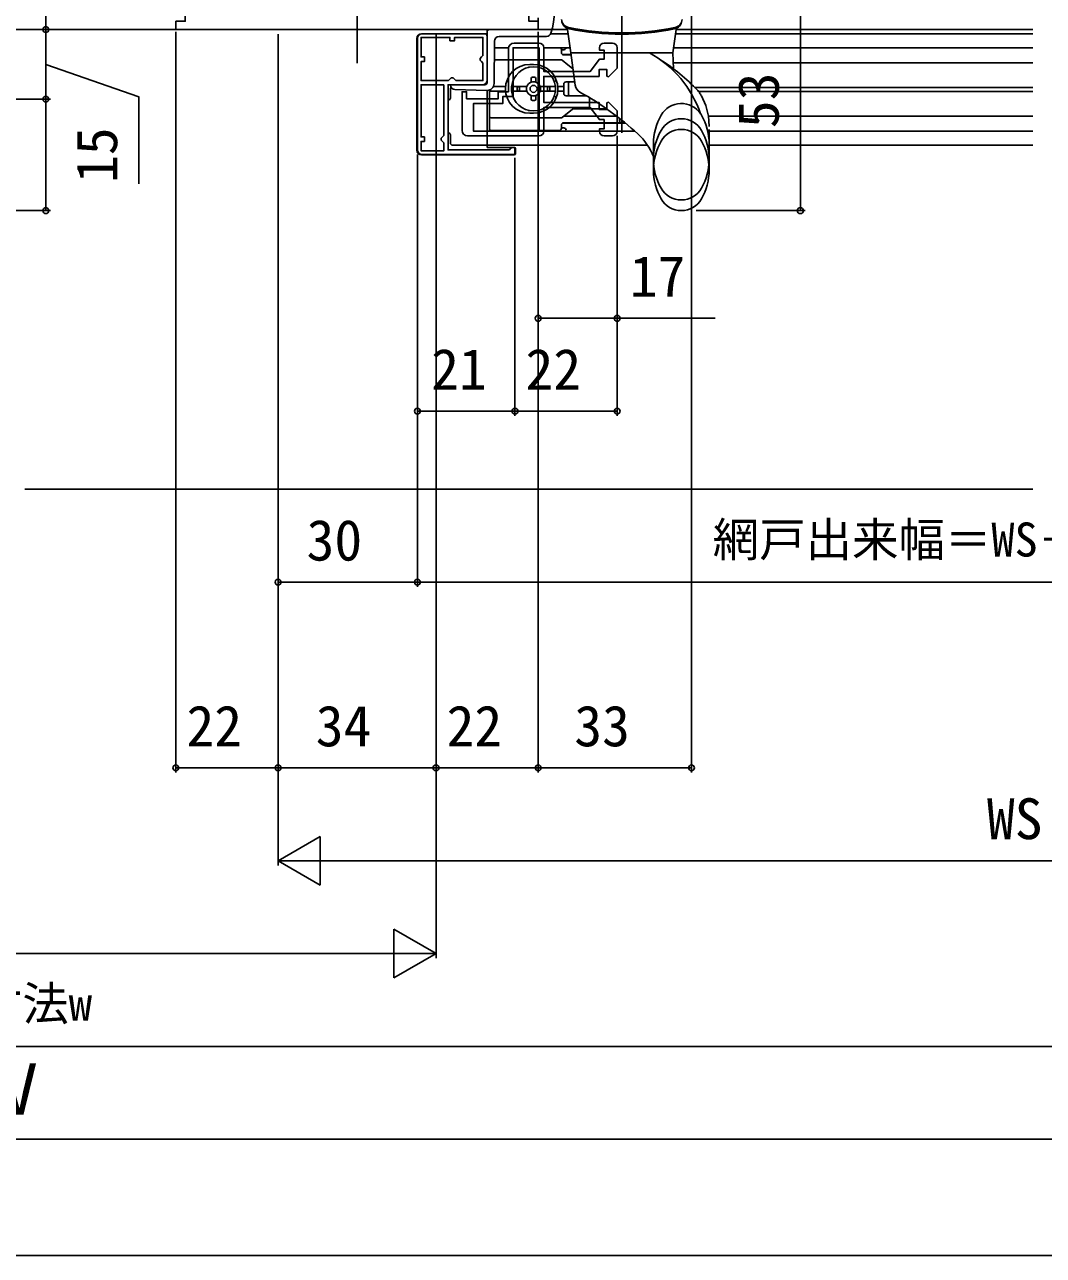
# Model space of a CAD drawing. Units: millimetres, scale not verified. Extents: x -525 to 525, y -783 to 778.
# Drawn here: x 1.4 to 220.8, y -782.7 to -517.6 of the extents above; entities that cross this region are included whole.
import ezdxf
from ezdxf.enums import TextEntityAlignment as Align

# ---------------------------------------------------------------- set-up
doc = ezdxf.new("R2010")
doc.units = ezdxf.units.MM
doc.header["$LTSCALE"] = 4
for name, color, linetype in [('0-3_YKK_11', 7, 'Continuous'), ('0-4_YKK_11E', 7, 'Continuous'), ('0-5_YKK_12', 2, 'Continuous'), ('0-6_YKK_13', 4, 'Continuous'), ('0-8_YKK_D', 6, 'Continuous'), ('0-9_YKK_ZWAK', 7, 'Continuous'), ('0-A_YSS_K', 3, 'Continuous')]:
    doc.layers.add(name, color=color, linetype=linetype)
doc.styles.add('ＭＳ ゴシック', font='')
doc.styles.get('ＭＳ ゴシック').set_extended_font_data('MS Gothic')

msp = doc.modelspace()

# ---------------------------------------------------------------- linework, layer by layer
at = {"layer": '0-3_YKK_11'}
msp.add_line((86, -544.6), (86, -520.6), dxfattribs=at)
for points in [[(39.3, -508.7), (36, -508.7), (36, -516.9), (34, -516.9), (34, -518.7), (73, -518.7), (112, -518.7), (112, -516.9), (110, -516.9), (110, -508.7), (106.7, -508.7)], [(87, -519.6), (101, -519.6), (101, -529.6)], [(100, -530.6), (92.6, -530.6), (92.6, -544.6), (105.8, -544.6), (106, -544.4), (106.3, -544.1), (107, -544.1), (107, -545.6), (87, -545.6)]]:
    msp.add_lwpolyline(points, dxfattribs=at)
for points in [[(92.7, -529.7), (86.8, -529.7), (86.8, -525.6), (87.5, -525.6), (87.5, -524.6), (86.8, -524.6), (86.8, -520.4), (93, -520.4), (93, -521.1), (94, -521.1), (94, -520.4), (100.1, -520.4), (100.1, -524.3), (99.8, -524.6), (99.5, -524.9), (99.5, -525.3), (99.8, -525.6), (100.1, -525.9), (100.1, -529.7), (94.3, -529.7), (94, -529.4), (93.7, -529.1), (93.3, -529.1), (93, -529.4)], [(91.7, -530.6), (91.7, -541.5), (91.4, -541.8), (91.1, -542.1), (91.1, -542.5), (91.4, -542.8), (91.7, -543.1), (91.7, -544.8), (86.8, -544.8), (86.8, -542.8), (87.5, -542.8), (87.5, -541.8), (86.8, -541.8), (86.8, -530.6)]]:
    msp.add_lwpolyline(points, close=True, dxfattribs=at)
for centre, start, end in [((87, -520.6), 90.00001, 179.99999), ((100, -529.6), 270.00001, 359.99999), ((87, -544.6), 180.00001, 269.99999)]:
    msp.add_arc(centre, 1, start, end, dxfattribs=at)
at = {"layer": '0-4_YKK_11E'}
for p, q in [((112.2, -521.6), (106.8, -521.6)), ((128, -521.6), (126.2, -521.6)), ((96.8, -541.6), (112.2, -541.6)), ((126.2, -541.6), (128, -541.6))]:
    msp.add_line(p, q, dxfattribs=at)
for points in [[(105.6, -522.8), (105.6, -532.1), (103.4, -532.1), (103.4, -533.6), (96.6, -533.6), (96.6, -532.1), (95.6, -532.1), (95.6, -540.4)], [(129, -540.6), (129, -536.176), (127.171, -534.346), (126.8, -534.5), (126.8, -535.9), (125.1, -535.9), (125.1, -534.4), (113.2, -534.4), (113.2, -528.8), (125.1, -528.8), (125.1, -527.3), (126.8, -527.3), (126.8, -528.7), (127.171, -528.854), (129, -527.024), (129, -522.6)], [(125.2, -522.6), (125.2, -523.1), (126.2, -523.1), (126.2, -525.1), (125.2, -525.1), (123.2, -527.7), (113.2, -527.7), (113.2, -522.6)], [(113.2, -540.6), (113.2, -535.5), (123.2, -535.5), (125.2, -538.1), (126.2, -538.1), (126.2, -540.1), (125.2, -540.1), (125.2, -540.6)]]:
    msp.add_lwpolyline(points, dxfattribs=at)
msp.add_lwpolyline([(112.2, -540.6), (112.2, -522.6), (106.6, -522.6), (106.6, -533.1), (104.4, -533.1), (104.4, -534.6), (98.1, -534.6), (98.1, -540.6)], close=True, dxfattribs=at)
for centre, radius, start, end in [((106.8, -522.8), 1.2, 90.00001, 179.99999), ((112.2, -522.6), 1, 0.00001, 89.99999), ((126.2, -522.6), 1, 90.00001, 179.99999), ((128, -522.6), 1, 0.00001, 89.99999), ((96.8, -540.4), 1.2, 180.00001, 269.99999), ((112.2, -540.6), 1, 270.00001, 359.99999), ((126.2, -540.6), 1, 180.00001, 269.99999), ((128, -540.6), 1, 270.00001, 359.99999)]:
    msp.add_arc(centre, radius, start, end, dxfattribs=at)
at = {"layer": '0-5_YKK_12'}
for p, q in [((73, -525.948), (73, -432.312)), ((34.5, -518.7), (1.5, -518.7)), ((101, -518.7), (101, -530.1)), ((118.298, -518.7), (111.5, -518.7)), ((218.501, -518.7), (141.704, -518.7)), ((118.428, -519.6), (114.712, -519.6)), ((218.501, -519.6), (141.579, -519.6)), ((102.578, -522.6), (105.604, -522.6)), ((113.2, -522.6), (118.85, -522.6)), ((218.501, -522.6), (141.158, -522.6)), ((218.501, -525.85), (141.079, -525.85)), ((101, -531.806), (101, -533.6)), ((218.501, -531.15), (145.688, -531.15)), ((218.501, -532.05), (146.532, -532.05)), ((128.892, -537.35), (117.466, -537.35)), ((218.501, -537.35), (148.638, -537.35)), ((132.826, -540.6), (101, -540.6)), ((218.501, -540.6), (148.804, -540.6)), ((135.532, -543.6), (101, -543.6)), ((218.501, -543.6), (148.804, -543.6))]:
    msp.add_line(p, q, dxfattribs=at)
at = {"layer": '0-6_YKK_13'}
for p, q in [((130.004, -540.951), (130.004, -490.917)), ((112, -516.165), (112, -518.7)), ((101, -519.2), (101, -530.1)), ((112, -518.7), (101.5, -518.7)), ((119.004, -523.696), (118.303, -518.709)), ((141.004, -523.696), (141.705, -518.709)), ((85.9, -544.7), (85.9, -520.6)), ((86.9, -519.6), (100.5, -519.6)), ((101, -520.1), (101, -530.1)), ((102.591, -521.191), (102.511, -530.32)), ((112, -520.2), (103.591, -520.2)), ((113.804, -520.184), (112, -520.2)), ((116.997, -522.967), (116.997, -523.667)), ((117.497, -523.067), (116.997, -523.067)), ((117.197, -524.067), (119.056, -524.067)), ((117.411, -524.167), (119.07, -524.167)), ((141.004, -523.696), (119.004, -523.696)), ((119.004, -523.696), (119.989, -530.705)), ((119.004, -523.696), (141.004, -523.696)), ((141.124, -527.148), (141.004, -523.696)), ((102.556, -525.217), (116.826, -525.217)), ((110.027, -526.817), (109.997, -526.817)), ((110.997, -526.217), (110.197, -526.217)), ((111.997, -526.817), (111.966, -526.817)), ((119.489, -527.153), (119.362, -527.053)), ((110.497, -529.267), (110.497, -530.052)), ((110.497, -530.052), (110.497, -529.267)), ((110.797, -528.967), (111.197, -528.967)), ((111.197, -528.967), (110.797, -528.967)), ((111.497, -529.267), (111.497, -530.052)), ((111.497, -530.052), (111.497, -529.267)), ((119.885, -529.967), (117.997, -529.967)), ((93.1, -531.6), (93.1, -533.4)), ((100.972, -531.806), (94.074, -531.625)), ((101, -531.807), (101, -544.1)), ((101.497, -531.65), (101.497, -540.6)), ((101.497, -537.217), (101.497, -531.65)), ((104.971, -531.967), (101.497, -531.967)), ((104.971, -530.967), (102.358, -530.967)), ((109.583, -530.967), (106.273, -530.967)), ((106.273, -531.967), (109.583, -531.967)), ((109.583, -530.967), (106.575, -530.967)), ((107.497, -531.667), (107.497, -531.267)), ((107.497, -531.667), (107.497, -531.267)), ((107.997, -531.967), (107.997, -530.967)), ((112.411, -530.967), (115.721, -530.967)), ((115.419, -530.967), (112.411, -530.967)), ((112.411, -531.967), (115.721, -531.967)), ((115.419, -531.967), (112.411, -531.967)), ((113.997, -531.967), (113.997, -530.967)), ((114.497, -531.667), (114.497, -531.267)), ((114.497, -531.667), (114.497, -531.267)), ((117.497, -530.967), (116.223, -530.967)), ((117.497, -531.967), (116.223, -531.967)), ((117.497, -530.467), (117.497, -532.467)), ((118.497, -532.667), (118.497, -530.267)), ((146.366, -531.851), (146.371, -531.858)), ((110.497, -532.881), (110.497, -533.667)), ((110.497, -533.667), (110.497, -532.881)), ((110.797, -533.967), (111.197, -533.967)), ((111.197, -533.967), (110.797, -533.967)), ((111.497, -532.881), (111.497, -533.667)), ((111.497, -533.667), (111.497, -532.881)), ((117.997, -532.967), (122.378, -532.967)), ((101.997, -537.717), (102.41, -537.717)), ((116.825, -537.717), (102.41, -537.717)), ((109.997, -536.117), (110.027, -536.117)), ((110.197, -536.717), (110.997, -536.717)), ((111.966, -536.117), (111.997, -536.117)), ((119.361, -535.869), (117.133, -537.611)), ((123.092, -535.763), (119.66, -535.763)), ((126.722, -535.763), (123.092, -535.763)), ((129.497, -538.267), (129.497, -537.817)), ((115.997, -540.467), (101.997, -540.467)), ((115.997, -540.467), (116.497, -540.467)), ((116.997, -539.267), (116.997, -539.967)), ((117.497, -539.867), (116.997, -539.867)), ((117.197, -538.867), (130.805, -538.867)), ((128.997, -538.767), (117.411, -538.767)), ((130.683, -538.767), (128.997, -538.767)), ((148.804, -548.946), (148.804, -540.196)), ((93.1, -543.1), (93.1, -541.4)), ((106.8, -545.7), (86.9, -545.7)), ((93.6, -543.6), (101, -543.6)), ((106.8, -544.1), (101, -544.1)), ((107.1, -545.4), (107.1, -544.4))]:
    msp.add_line(p, q, dxfattribs=at)
for points in [[(116.826, -525.217), (116.997, -525.217), (117.132, -525.322)], [(117.132, -525.322), (118.362, -526.277), (119.362, -527.053)], [(93.1, -530.626), (93.1, -530.6), (100.5, -530.6)], [(106.575, -531.967), (106.46, -531.967), (106.408, -531.967), (106.362, -531.967), (106.325, -531.967), (106.296, -531.967), (106.281, -531.967), (106.273, -531.967)], [(115.419, -530.967), (115.534, -530.967), (115.586, -530.967), (115.632, -530.967), (115.669, -530.967), (115.697, -530.967), (115.713, -530.967), (115.721, -530.967)], [(115.721, -531.967), (115.713, -531.967), (115.697, -531.967), (115.669, -531.967), (115.632, -531.967), (115.586, -531.967), (115.534, -531.967), (115.419, -531.967)], [(147.152, -532.973), (147.051, -532.796), (146.944, -532.622), (146.831, -532.452), (146.713, -532.285), (146.544, -532.064), (146.364, -531.85)], [(147.152, -532.973), (147.051, -532.796), (146.944, -532.622), (146.831, -532.452), (146.713, -532.285), (146.544, -532.064), (146.371, -531.858)], [(123.048, -535.263), (123.048, -533.991), (123.048, -533.467)], [(147.152, -532.982), (148.069, -535.064), (148.633, -537.318), (148.76, -538.326), (148.816, -539.54)], [(101.497, -539.967), (101.497, -538.217), (101.497, -537.217)], [(136.804, -548.946), (136.804, -546.062), (136.804, -543.071)]]:
    msp.add_lwpolyline(points, dxfattribs=at)
msp.add_circle((110.997, -531.467), 0.75, dxfattribs=at)
for centre, radius, start, end in [((99.875, -514.7), 15.625, 342.14445, 17.78352), ((119.01, -516.323), 2, 185, 258.63714), ((119.054, -516.611), 2, 185, 258.68311), ((140.954, -516.611), 2, 281.31689, 355), ((140.998, -516.323), 2, 281.36286, 355), ((101.5, -519.2), 0.5, 90, 180), ((113.796, -519.184), 1, 270.5, 342.14445), ((117.808, -518.779), 0.5, 8, 60.10277), ((130.004, -461.616), 57.8, 258.63714, 281.36286), ((130.004, -461.896), 57.8, 258.68311, 281.31689), ((142.2, -518.779), 0.5, 119.89723, 172), ((86.9, -520.6), 1, 90, 180), ((100.5, -520.1), 0.5, 360, 90), ((103.591, -521.2), 1, 90, 179.5), ((116.497, -522.967), 0.5, 0, 47.15597), ((117.497, -523.667), 0.5, 180, 270), ((117.497, -522.567), 0.5, 270, 320.92905), ((117.497, -522.567), 0.5, 320.92905, 356.17022), ((124.374, -544.606), 23.9, 18.95566, 61.0326), ((110.197, -531.467), 5.25, 90, 270), ((110.997, -531.467), 4.75, 6.04233, 173.95767), ((109.997, -527.317), 0.5, 90, 120.18877), ((110.997, -531.467), 5.25, 270, 90), ((111.997, -527.317), 0.5, 59.81123, 90), ((116.826, -525.717), 0.5, 52.16211, 90), ((119.668, -526.658), 0.5, 232.16211, 248.5399), ((115.124, -561.396), 43, 43.40017, 57.51539), ((100.5, -530.1), 0.5, 270, 0), ((110.997, -531.467), 1.5, 109.47123, 160.52878), ((110.797, -529.267), 0.3, 90, 180), ((110.797, -529.267), 0.3, 90, 180), ((110.997, -531.467), 1.5, 70.52877, 109.47123), ((111.197, -529.267), 0.3, 0, 90), ((111.197, -529.267), 0.3, 0, 90), ((110.997, -531.467), 1.5, 19.47122, 70.52877), ((115.305, -529.467), 0.5, 291.8841, 24.90106), ((117.997, -530.467), 0.5, 90, 180), ((118.797, -530.267), 0.3, 90, 180), ((94.1, -530.626), 1, 180, 268.5), ((93.6, -531.6), 0.5, 128.62309, 180), ((101.011, -530.307), 1.5, 268.5, 359.5), ((110.997, -531.467), 4.75, 173.95767, 186.04233), ((110.997, -531.467), 4.75, 186.04233, 353.95767), ((107.797, -531.267), 0.3, 90, 180), ((107.797, -531.267), 0.3, 90, 180), ((107.797, -531.667), 0.3, 180, 270), ((107.797, -531.667), 0.3, 180, 270), ((110.997, -531.467), 1.5, 160.52878, 199.47122), ((110.997, -531.467), 1.5, 199.47122, 250.52877), ((110.997, -531.467), 1.5, 289.47123, 340.52878), ((110.997, -531.467), 1.5, 340.52878, 19.47122), ((114.197, -531.267), 0.3, 0, 90), ((114.197, -531.267), 0.3, 360, 90), ((114.197, -531.667), 0.3, 270, 0), ((114.197, -531.667), 0.3, 270, 0), ((110.997, -531.467), 4.75, 353.95767, 6.04233), ((117.997, -532.467), 0.5, 180, 270), ((118.797, -532.667), 0.3, 180, 270), ((121.969, -530.427), 2, 188, 240.85713), ((88.854, -589.819), 66, 47.46476, 60.85713), ((92.6, -533.4), 0.5, 270, 360), ((110.997, -531.467), 1.5, 250.52877, 289.47123), ((110.797, -533.667), 0.3, 180, 270), ((110.797, -533.667), 0.3, 180, 270), ((111.197, -533.667), 0.3, 270, 0), ((111.197, -533.667), 0.3, 270, 0), ((115.305, -533.467), 0.5, 335.09894, 68.1159), ((142.804, -539.607), 5, 33.24149, 150.13717), ((101.997, -537.217), 0.5, 180, 270), ((109.997, -535.617), 0.5, 239.81123, 270), ((111.997, -535.617), 0.5, 270, 300.18877), ((116.825, -537.217), 0.5, 270, 308.0083), ((119.669, -536.263), 0.5, 90, 128.0083), ((149.335, -543.357), 12.531, 150.13717, 180), ((142.804, -542.897), 5, 29.86283, 150.13717), ((142.804, -539.607), 5, 29.86283, 33.24149), ((136.272, -543.357), 12.531, 0, 29.86283), ((101.997, -539.967), 0.5, 180, 270), ((116.497, -539.967), 0.5, 270, 0), ((117.497, -539.267), 0.5, 90, 180), ((117.497, -540.367), 0.5, 0, 90), ((117.497, -540.367), 0.5, 332.17373, 0), ((129.997, -538.267), 0.5, 180, 270), ((149.335, -546.647), 12.531, 150.13717, 209.86283), ((142.804, -545.196), 5, 29.86283, 150.13717), ((136.272, -546.647), 12.531, 330.13717, 29.86283), ((92.6, -541.4), 0.5, 360, 90), ((93.6, -543.1), 0.5, 180, 270), ((124.684, -550.765), 13, 21.21039, 47.46476), ((149.335, -548.946), 12.531, 150.13717, 180), ((136.272, -548.946), 12.531, 0, 29.86283), ((86.9, -544.7), 1, 180, 270), ((106.8, -544.4), 0.3, 360, 90), ((106.8, -545.4), 0.3, 270, 360), ((149.335, -548.946), 12.531, 180, 209.86283), ((136.272, -548.946), 12.531, 330.13717, 0), ((142.804, -550.397), 5, 209.86283, 330.13717), ((142.804, -552.696), 5, 209.86283, 330.13717)]:
    msp.add_arc(centre, radius, start, end, dxfattribs=at)
for centre, major_axis, start_param, end_param in [((123.092, -533.467), (0, 0.5), 1.3715627, 1.5707963), ((123.092, -535.263), (0, -0.5), 4.712389, 6.2831853)]:
    msp.add_ellipse(centre, major_axis=major_axis, ratio=0.087489, start_param=start_param, end_param=end_param, dxfattribs=at)
at = {"layer": '0-8_YKK_D'}
for p, q in [((6, -403.7), (6, -518.7)), ((145, -504.7), (145, -678.7)), ((168.451, -504.696), (168.451, -557.696)), ((-33, -518.7), (7, -518.7)), ((6, -518.7), (6, -533.7)), ((34, -519.2), (34, -678.7)), ((112, -519.2), (112, -678.7)), ((112, -519.2), (112, -678.7)), ((112, -519.2), (112, -581.884)), ((56, -519.7), (56, -698.7)), ((56, -519.814), (56, -678.7)), ((56, -519.814), (56, -678.7)), ((56, -519.814), (56, -638.7)), ((90, -519.7), (90, -718.7)), ((90, -519.814), (90, -678.7)), ((90, -519.814), (90, -678.7)), ((-33, -533.7), (7, -533.7)), ((-33, -533.7), (7, -533.7)), ((6, -533.7), (6, -557.696)), ((129, -541.6), (129, -581.884)), ((129, -541.6), (129, -601.884)), ((86, -545.6), (86, -638.7)), ((86, -545.6), (86, -638.7)), ((86, -545.6), (86, -601.884)), ((107, -546.3), (107, -601.884)), ((107, -546.3), (107, -601.884)), ((-141.803, -557.696), (7, -557.696)), ((146.003, -557.696), (169.451, -557.696)), ((86, -600.884), (107, -600.884)), ((107, -600.884), (129, -600.884)), ((86, -637.7), (56, -637.7)), ((349.001, -637.7), (86, -637.7)), ((56, -677.7), (34, -677.7)), ((90, -677.7), (56, -677.7)), ((90, -677.7), (112, -677.7)), ((145, -677.7), (112, -677.7)), ((56, -697.7), (65.093, -692.45)), ((65.093, -702.95), (65.093, -692.45)), ((56, -697.7), (65.093, -702.95)), ((56, -697.7), (74.187, -697.7)), ((66.5, -697.7), (373.5, -697.7)), ((90, -717.7), (80.907, -712.45)), ((80.907, -712.45), (80.907, -722.95)), ((-79.5, -717.7), (79.5, -717.7)), ((90, -717.7), (71.814, -717.7)), ((90, -717.7), (80.907, -722.95)), ((353.5, -737.7), (-353.5, -737.7)), ((-373.5, -757.7), (373.5, -757.7))]:
    msp.add_line(p, q, dxfattribs=at)
for points in [[(6, -526.2), (26, -533.163), (26, -551.89)], [(112, -580.884), (129, -580.884), (150.073, -580.884)]]:
    msp.add_lwpolyline(points, dxfattribs=at)
for centre in [(6, -518.7), (6, -518.7), (6, -533.7), (6, -533.7), (6, -557.696), (168.451, -557.696), (112, -580.884), (129, -580.884), (86, -600.884), (107, -600.884), (107, -600.884), (129, -600.884), (56, -637.7), (86, -637.7), (86, -637.7), (34, -677.7), (56, -677.7), (56, -677.7), (90, -677.7), (90, -677.7), (112, -677.7), (112, -677.7), (145, -677.7)]:
    msp.add_circle(centre, 0.637, dxfattribs=at)
at = {"layer": '0-9_YKK_ZWAK'}
msp.add_lwpolyline([(-525, -782.7), (525, -782.7), (525, 747.3)], dxfattribs=at)
at = {"layer": '0-A_YSS_K'}
msp.add_line((218.501, -617.7), (1.5, -617.7), dxfattribs=at)

# ---------------------------------------------------------------- texts
at = {"layer": '0-8_YKK_D', "style": 'ＭＳ ゴシック'}
for s, p in [('53', (166.451, -539.923)), ('15', (24, -551.731))]:
    msp.add_text(s, height=8.798, rotation=90, dxfattribs=at).set_placement(p, align=Align.BOTTOM_LEFT)
for s, height, p in [('17', 8.798, (131.709, -578.884)), ('21', 8.798, (88.966, -598.884)), ('22', 8.798, (109.273, -598.884)), ('30', 8.798, (62.137, -635.7)), ('網戸出来幅＝WS－65', 7.331, (149.574, -634.393)), ('22', 8.798, (36.273, -675.7)), ('34', 8.798, (64.102, -675.7)), ('22', 8.798, (92.273, -675.7)), ('33', 8.798, (119.773, -675.7)), ('WS', 8.798, (208.614, -695.7)), ('内法基準寸法w', 7.331, (-49.062, -734.336)), ('Ｗ', 11, (-10.653, -755.7))]:
    msp.add_text(s, height=height, dxfattribs=at).set_placement(p, align=Align.BOTTOM_LEFT)

doc.saveas('drawing.dxf')
